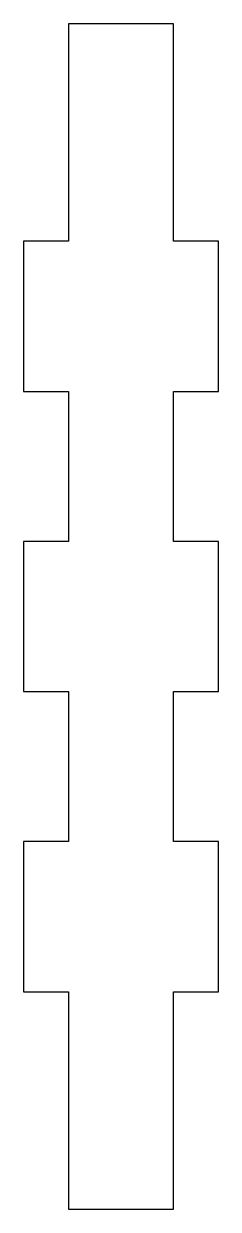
# Model space of a CAD drawing. Header units: millimetres. Extents: x -6.5 to 6.5, y -39.5 to 39.5.
import ezdxf

# ---------------------------------------------------------------- set-up
doc = ezdxf.new("R2010")
doc.units = ezdxf.units.MM

msp = doc.modelspace()

# ---------------------------------------------------------------- linework, layer by layer
msp.add_lwpolyline([(-6.5, 25), (-6.5, 15), (-3.5, 15), (-3.5, 5), (-6.5, 5), (-6.5, -5), (-3.5, -5), (-3.5, -15), (-6.5, -15), (-6.5, -25), (-3.5, -25), (-3.5, -39.5), (3.5, -39.5), (3.5, -25), (6.5, -25), (6.5, -15), (3.5, -15), (3.5, -5), (6.5, -5), (6.5, 5), (3.5, 5), (3.5, 15), (6.5, 15), (6.5, 25), (3.5, 25), (3.5, 39.5), (-3.5, 39.5), (-3.5, 25)], close=True)

doc.saveas('drawing.dxf')
